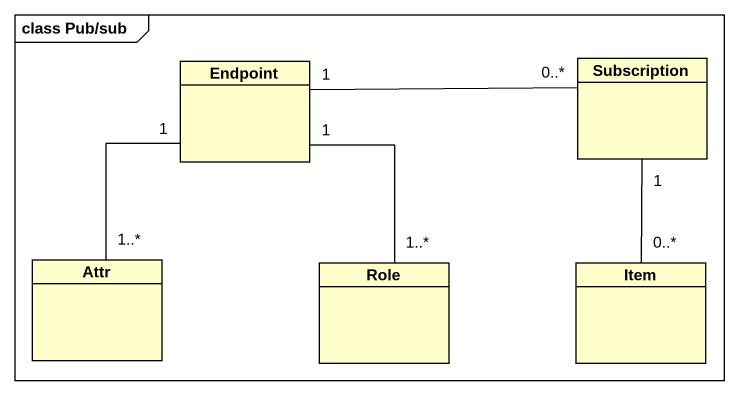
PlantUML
@startuml
mainframe class Pub/sub
hide circle
hide empty members
class Subscription
class Endpoint
class Attr
class Role
class Item
Subscription "1" -- "0..*" Item
Endpoint "1" -right- "0..*" Subscription
Endpoint "1" -- "1..*" Attr
Endpoint "1" -- "1..*" Role
@enduml
